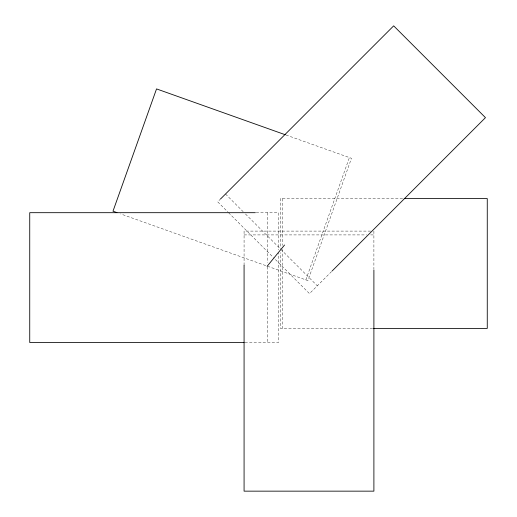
<?xml version="1.0" encoding="UTF-8"?>
<svg xmlns="http://www.w3.org/2000/svg" width="517" height="517" viewBox="0 0 517 517"><rect width="100%" height="100%" fill="white"/><g stroke="black" fill="none" stroke-linecap="round" stroke-linejoin="round"><path stroke-width="0.39" stroke-dasharray="2.58 1.94" d="M305.857 279.878L349.408 157.582M220.804 198.709L217.696 201.824L227.958 212.086M331.584 271.528L309.489 293.617L273.571 257.699M402.601 198.58L280.363 198.58L280.363 248.574M256.18 212.687L278.592 212.687L278.592 249.782M370.67 231.099L244.076 231.099L244.076 265.24M244.076 234.912L366.637 234.912M370.67 234.912L373.894 234.912M372.634 328.398L280.363 328.398L280.363 252.606M244.948 342.506L278.592 342.506L278.592 253.007M286.043 135.015L351.463 158.312L307.912 280.608L120.616 213.915M225.502 194.017L243.177 211.692M245.459 213.973L280.233 248.755M280.809 249.323L317.296 285.817M228.527 212.655L273.002 257.13M373.894 231.099L373.894 269.17M282.541 198.58L282.541 245.349M282.541 249.375L282.541 328.398M267.554 212.687L267.554 262.681M267.554 266.714L267.554 342.506"/><path stroke-width="0.78" d="M267.089 266.32L284.557 245M220.688 198.832L393.67 25.85L485.463 117.643L332.147 270.96M404.184 198.58L487.266 198.58L487.266 328.398L373.423 328.398M255.379 212.687L29.734 212.687L29.734 342.506L244.147 342.506M285.294 134.75L156.541 88.905L112.99 211.201L116.932 212.603M373.894 269.958L373.894 491.15L244.076 491.15L244.076 265.24"/></g></svg>
